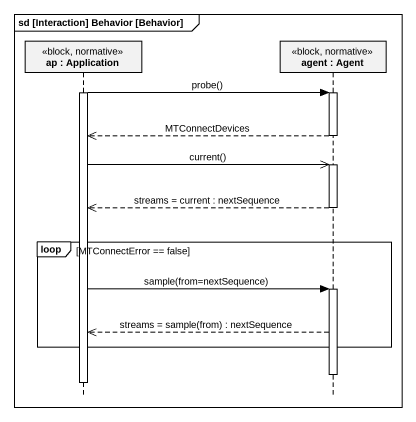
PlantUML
@startuml
mainframe sd [Interaction] Behavior [Behavior]
hide footbox
participant "ap : Application" as ap <<block, normative>>
participant "agent : Agent" as agent_ <<block, normative>>

activate ap
ap -> agent_ : probe()
activate agent_
agent_ -->> ap : MTConnectDevices
deactivate agent_
ap ->> agent_ : current()
activate agent_
agent_ -->> ap : streams = current : nextSequence
deactivate agent_
loop MTConnectError == false
  ap -> agent_ : sample(from=nextSequence)
  activate agent_
  agent_ -->> ap : streams = sample(from) : nextSequence
end
deactivate agent_
deactivate ap
@enduml
